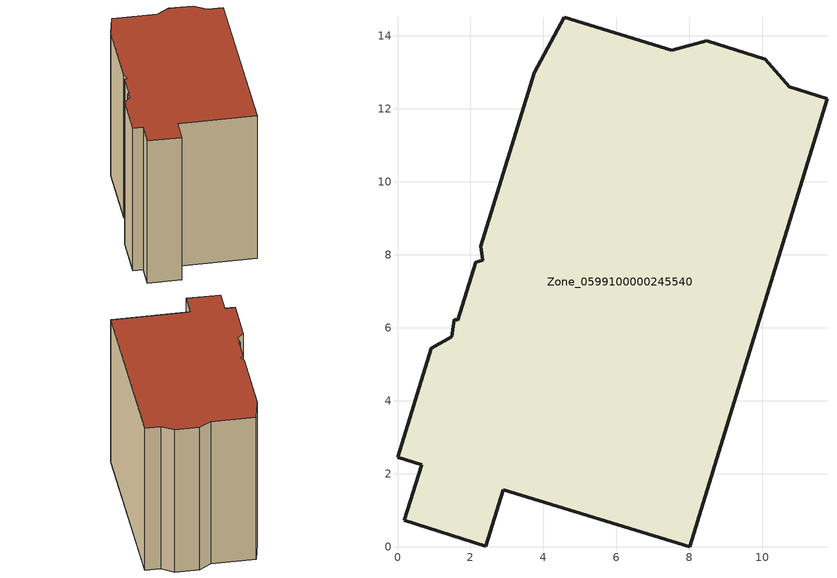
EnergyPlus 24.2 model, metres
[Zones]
Zone_0599100000245540
 floor ground (C_G): 1.65,6.2 2.14,7.79 2.34,7.86 2.28,8.24 3.75,12.99 4.57,14.51 7.51,13.6 8.47,13.86 10.08,13.36 10.74,12.6 11.77,12.28 8.01,0 2.9,1.56 2.42,0.02 0.18,0.72 0.66,2.25 0,2.45 0.92,5.45 1.49,5.76 1.56,6.23 z0
 wall outside (C_F): 10.74,12.6 10.08,13.36 8.47,13.86 7.51,13.6 4.57,14.51 3.75,12.99 2.28,8.24 2.34,7.86 2.14,7.79 1.65,6.2 1.56,6.23 1.49,5.76 0.92,5.45 0,2.45 0.66,2.25 0.18,0.72 2.42,0.02 2.9,1.56 8.01,0 11.77,12.28 10.74,12.6 z0:11.46
 roof outside (C_R): 1.65,6.2 1.56,6.23 1.49,5.76 0.92,5.45 0,2.45 0.66,2.25 0.18,0.72 2.42,0.02 2.9,1.56 8.01,0 11.77,12.28 10.74,12.6 10.08,13.36 8.47,13.86 7.51,13.6 4.57,14.51 3.75,12.99 2.28,8.24 2.34,7.86 2.14,7.79 z11.46
[BUILDING]
Pand.0599100000245540: North Axis=0; Terrain=City; Loads Convergence Tolerance Value=0.04; Temperature Convergence Tolerance Value=0.4; Solar Distribution=FullExterior; Maximum Number of Warmup Days=25; Minimum Number of Warmup Days=1
[Site:Location]
Rotterdam.The.Hague.AP_ZH_NLD Design_Conditions: Latitude=51.96; Longitude=4.45; Time Zone=1; Elevation=-4.5
[SITE:GROUNDTEMPERATURE:BUILDINGSURFACE]
18, 18, 18, 18, 18, 18, 18, 18, 18, 18, 18, 18
[MATERIAL] Thermal Absorptance=0.9; Solar Absorptance=0.7; Visible Absorptance=0.7
Name | Roughness | Thickness | Conductivity | Density | Specific Heat
G.D.1965 | MediumSmooth | 0.15 | 1 | 540 | 1210
F.D.1965 | Rough | 0.3 | 0.857143 | 1920 | 840
R.D.1965 | MediumRough | 0.2 | 0.08 | 1500 | 1000
[CONSTRUCTION]
C_G: G.D.1965
C_F: F.D.1965
C_R: R.D.1965
[ZONE]
Zone_0599100000245540: Type=1; Multiplier=1; Ceiling Height=Autocalculate; Volume=Autocalculate; Floor Area=autocalculate; Part of Total Floor Area=Yes
[ZONEINFILTRATION:DESIGNFLOWRATE]
Infil_Zone_0599100000245540: Zone or ZoneList or Space or SpaceList=Zone_0599100000245540; Schedule=AlwaysOn; Design Flow Rate Calculation Method=Flow/Area; Flow Rate per Floor Area=0.0042; Constant Term Coefficient=1; Temperature Term Coefficient=0; Velocity Term Coefficient=0; Velocity Squared Term Coefficient=0
[HVACTEMPLATE:ZONE:IDEALLOADSAIRSYSTEM]
Zone_0599100000245540: Maximum Heating Supply Air Temperature=50; Minimum Cooling Supply Air Temperature=13; Maximum Heating Supply Air Humidity Ratio=0.0156; Minimum Cooling Supply Air Humidity Ratio=0.0077; Heating Limit=NoLimit; Cooling Limit=NoLimit; Dehumidification Control Type=ConstantSensibleHeatRatio; Cooling Sensible Heat Ratio=0.7; Dehumidification Setpoint=60; Humidification Control Type=None; Humidification Setpoint=30; Outdoor Air Method=None; Outdoor Air Flow Rate per Person=0.00944; Outdoor Air Flow Rate per Zone Floor Area=0; Outdoor Air Flow Rate per Zone=0; Demand Controlled Ventilation Type=None; Outdoor Air Economizer Type=NoEconomizer; Heat Recovery Type=None; Sensible Heat Recovery Effectiveness=0.7; Latent Heat Recovery Effectiveness=0.65
[ZONECONTROL:THERMOSTAT]
ThermostatControl_Zone_0599100000245540: Zone or ZoneList=Zone_0599100000245540; Control Type Schedule=DualSetpointControlType; Control 1=Thermostat_Zone_0599100000245540; Temperature Difference Between Cutout And Setpoint=0
[THERMOSTATSETPOINT:DUALSETPOINT]
Thermostat_Zone_0599100000245540: Heating Setpoint Temperature Schedule=HeatingSetpoint_Zone_0599100000245540; Cooling Setpoint Temperature Schedule=CoolingSetpoint_Zone_0599100000245540
[SCHEDULE:COMPACT]
HeatingSetpoint_Zone_0599100000245540: Through: 12/31, For: AllDays, Until: 24:00, 21
CoolingSetpoint_Zone_0599100000245540: Through: 12/31, For: AllDays, Until: 24:00, 24
DualSetpointControlType: Through: 12/31, For: AllDays, Until: 24:00, 4
AlwaysOn: Through: 12/31, For: AllDays, Until: 24:00, 1
